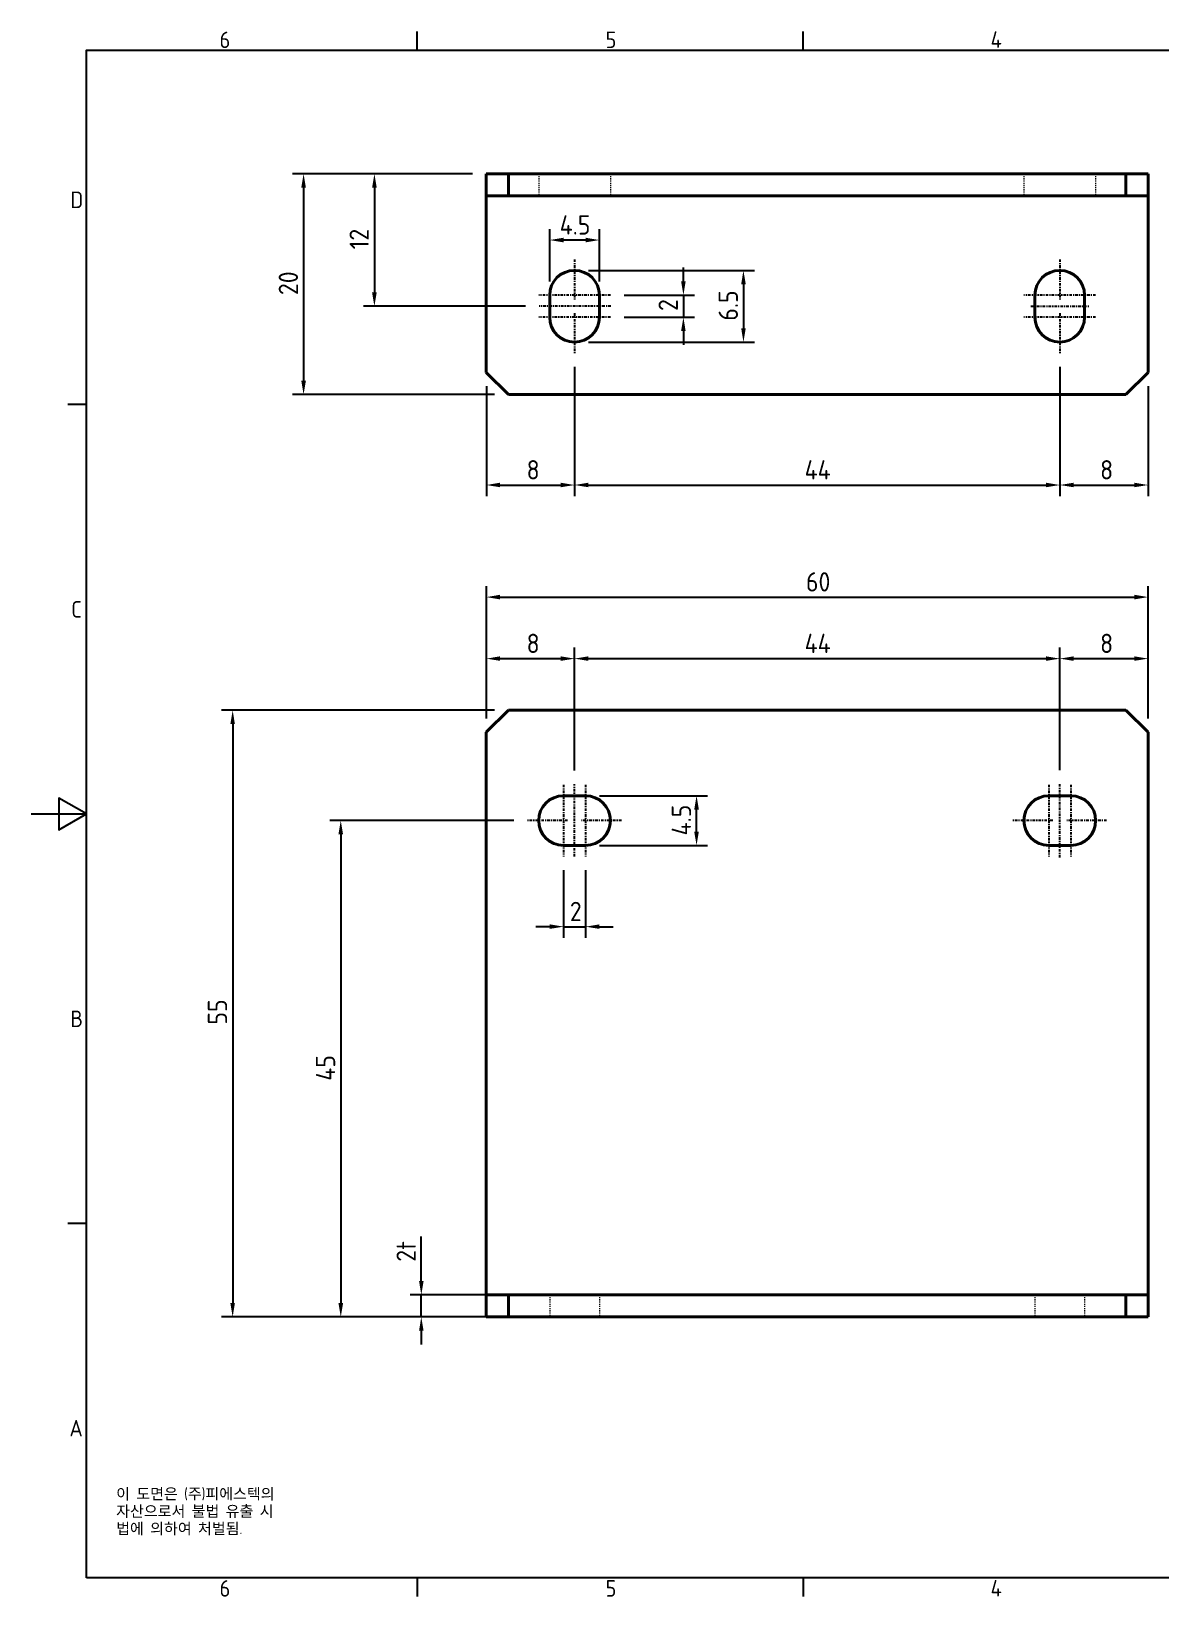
# Model space of a CAD drawing. Header units: millimetres. Extents: x 0 to 210, y 0 to 149.
# Drawn here: x 0 to 102.4, y 3.3 to 145.2 of the extents above; entities that cross this region are included whole.
import ezdxf

# ---------------------------------------------------------------- set-up
doc = ezdxf.new("R2010")
doc.units = ezdxf.units.MM
doc.header["$LTSCALE"] = 0.5
doc.linetypes.add('CHAIN', pattern=[0.7087, 0.4724, -0.0591, 0.1181, -0.0591])
doc.linetypes.add('DASHED', pattern=[0.2067, 0.1654, -0.0413])
doc.layers.get('0').update_dxf_attribs({"color": 3, "lineweight": 25, "true_color": 0x00ff00})
for name, color, linetype, lineweight, true_color in [('가려진 것(ISO)', 2, 'DASHED', 18, 0xffff00), ('가시적인 것(ISO)', 3, 'Continuous', 40, 0x00ff00), ('기호(ISO)', 5, 'Continuous', 25, 0x0000ff), ('중심 표식(ISO)', 1, 'Continuous', 25, 0xff0000), ('중심선(ISO)', 1, 'Continuous', 25, 0xff0000), ('치수(ISO)', 2, 'Continuous', 25, 0xffff00)]:
    doc.layers.add(name, color=color, linetype=linetype, lineweight=lineweight, true_color=true_color)
doc.layers.add('경계(ISO)', color=7, linetype='Continuous', lineweight=25)
doc.styles.add('문자 텍스트_PSTEK_POSCO', font='isocp.shx')
doc.styles.add('치수 텍스트_PSTEK_POSCO', font='isocp.shx')
doc.dimstyles.new('치수_PSTEK_POSCO', dxfattribs={"dimscale": 0.5, "dimtxt": 3.5, "dimasz": 2.5, "dimexe": 2, "dimexo": 2.5, "dimgap": 1, "dimtad": 1, "dimrnd": 1e-08, "dimdsep": 46, "dimtxsty": '치수 텍스트_PSTEK_POSCO', "dimcen": 0.09, "dimdle": 10, "dimclrd": 7, "dimclre": 7, "dimclrt": 2, "dimadec": 1, "dimazin": 2, "dimtfac": 1, "dimtmove": 0, "dimatfit": 3, "dimfxl": 1, "dimtolj": 1, "dimlwd": -1, "dimlwe": -1, "dimarcsym": 0})

# ---------------------------------------------------------------- blocks, each defined once
blk = doc.blocks.new('경계 Default Border')
at = {"layer": '경계(ISO)'}
for p, q in [((70, 287), (70, 290.4)), ((140, 287), (140, 290.4)), ((10, 222.75), (6.6, 222.75)), ((10, 74.25), (6.6, 74.25)), ((70, 10), (70, 6.6)), ((140, 10), (140, 6.6))]:
    blk.add_line(p, q, dxfattribs=at)
at = {"layer": '경계(ISO)', "flags": 128}
for points in [[(10, 10), (10, 287), (410, 287), (410, 10), (10, 10)], [(0, 148.5), (10, 148.5), (5, 151.39), (5, 145.61), (10, 148.5)]]:
    blk.add_lwpolyline(points, dxfattribs=at)
at = {"layer": '경계(ISO)', "color": 2, "true_color": 0xffff00, "char_height": 3, "attachment_point": 7, "style": '문자 텍스트_PSTEK_POSCO'}
for s, insert in [('6', (34.14, 287.37)), ('5', (104.14, 287.37)), ('4', (173.97, 287.4)), ('D', (7.08, 258.35)), ('C', (7.24, 184.1)), ('B', (7.08, 109.85)), ('A', (6.91, 35.62)), ('6', (34.14, 6.57)), ('5', (104.14, 6.57)), ('4', (173.97, 6.6))]:
    blk.add_mtext(s, dxfattribs=dict(at, insert=insert))
blk = doc.blocks.new('*D23')
at = {"layer": 'Defpoints', "color": 0, "transparency": 16777216}
for p in [(43.26, 83.65), (18.26, 28.65), (41.26, 28.65)]:
    blk.add_point(p, dxfattribs=at)
at = {"layer": '치수(ISO)', "color": 7, "transparency": 16777216}
for p, q in [((42.01, 83.65), (17.26, 83.65)), ((18.26, 82.4), (18.26, 29.9)), ((40.01, 28.65), (17.26, 28.65))]:
    blk.add_line(p, q, dxfattribs=at)
for points in [[(18.05, 82.4), (18.46, 82.4), (18.26, 83.65)], [(18.05, 29.9), (18.46, 29.9), (18.26, 28.65)]]:
    blk.add_solid(points, dxfattribs=at)
at = {"layer": '치수(ISO)', "color": 2, "transparency": 16777216, "insert": (16.88, 55.15), "char_height": 1.75, "attachment_point": 4, "rotation": 90, "style": '치수 텍스트_PSTEK_POSCO'}
blk.add_mtext('\\A1;55', dxfattribs=at)
blk = doc.blocks.new('*D24')
at = {"layer": 'Defpoints', "color": 0, "transparency": 16777216}
for p in [(45.01, 73.65), (28.06, 28.65), (41.26, 28.65)]:
    blk.add_point(p, dxfattribs=at)
at = {"layer": '치수(ISO)', "color": 7, "transparency": 16777216}
for p, q in [((43.76, 73.65), (27.06, 73.65)), ((28.06, 72.4), (28.06, 29.9)), ((40.01, 28.65), (27.06, 28.65))]:
    blk.add_line(p, q, dxfattribs=at)
for points in [[(27.85, 72.4), (28.27, 72.4), (28.06, 73.65)], [(27.85, 29.9), (28.27, 29.9), (28.06, 28.65)]]:
    blk.add_solid(points, dxfattribs=at)
at = {"layer": '치수(ISO)', "color": 2, "transparency": 16777216, "insert": (26.68, 50.06), "char_height": 1.75, "attachment_point": 4, "rotation": 90, "style": '치수 텍스트_PSTEK_POSCO'}
blk.add_mtext('\\A1;45', dxfattribs=at)
blk = doc.blocks.new('*D25')
at = {"layer": 'Defpoints', "color": 0, "transparency": 16777216}
for p in [(43.26, 30.65), (35.36, 28.65), (43.26, 28.65)]:
    blk.add_point(p, dxfattribs=at)
at = {"layer": '치수(ISO)', "color": 7, "transparency": 16777216}
for p, q in [((35.36, 31.9), (35.36, 35.95)), ((42.01, 30.65), (34.36, 30.65)), ((35.36, 28.65), (35.36, 30.65)), ((42.01, 28.65), (34.36, 28.65)), ((35.36, 27.4), (35.36, 26.15))]:
    blk.add_line(p, q, dxfattribs=at)
for points in [[(35.16, 31.9), (35.57, 31.9), (35.36, 30.65)], [(35.16, 27.4), (35.57, 27.4), (35.36, 28.65)]]:
    blk.add_solid(points, dxfattribs=at)
at = {"layer": '치수(ISO)', "color": 2, "transparency": 16777216, "insert": (33.99, 33.65), "char_height": 1.75, "attachment_point": 4, "rotation": 90, "style": '치수 텍스트_PSTEK_POSCO'}
blk.add_mtext('\\A1;2t', dxfattribs=at)
blk = doc.blocks.new('*D26')
at = {"layer": 'Defpoints', "color": 0, "transparency": 16777216}
for p in [(41.26, 132.28), (24.69, 112.28), (43.26, 112.28)]:
    blk.add_point(p, dxfattribs=at)
at = {"layer": '치수(ISO)', "color": 7, "transparency": 16777216}
for p, q in [((40.01, 132.28), (23.69, 132.28)), ((24.69, 131.03), (24.69, 113.53)), ((42.01, 112.28), (23.69, 112.28))]:
    blk.add_line(p, q, dxfattribs=at)
for points in [[(24.48, 131.03), (24.9, 131.03), (24.69, 132.28)], [(24.48, 113.53), (24.9, 113.53), (24.69, 112.28)]]:
    blk.add_solid(points, dxfattribs=at)
at = {"layer": '치수(ISO)', "color": 2, "transparency": 16777216, "insert": (23.31, 121.29), "char_height": 1.75, "attachment_point": 4, "rotation": 90, "style": '치수 텍스트_PSTEK_POSCO'}
blk.add_mtext('\\A1;20', dxfattribs=at)
blk = doc.blocks.new('*D27')
at = {"layer": 'Defpoints', "color": 0, "transparency": 16777216}
for p in [(41.26, 132.28), (31.11, 120.28), (46.05, 120.28)]:
    blk.add_point(p, dxfattribs=at)
at = {"layer": '치수(ISO)', "color": 7, "transparency": 16777216}
for p, q in [((40.01, 132.28), (30.11, 132.28)), ((31.11, 131.03), (31.11, 121.53)), ((44.8, 120.28), (30.11, 120.28))]:
    blk.add_line(p, q, dxfattribs=at)
for points in [[(30.9, 131.03), (31.32, 131.03), (31.11, 132.28)], [(30.9, 121.53), (31.32, 121.53), (31.11, 120.28)]]:
    blk.add_solid(points, dxfattribs=at)
at = {"layer": '치수(ISO)', "color": 2, "transparency": 16777216, "insert": (29.73, 125.44), "char_height": 1.75, "attachment_point": 4, "rotation": 90, "style": '치수 텍스트_PSTEK_POSCO'}
blk.add_mtext('\\A1;12', dxfattribs=at)
blk = doc.blocks.new('*D28')
at = {"layer": 'Defpoints', "color": 0, "transparency": 16777216}
for p in [(49.26, 116.03), (41.26, 114.28), (49.26, 104.07)]:
    blk.add_point(p, dxfattribs=at)
at = {"layer": '치수(ISO)', "color": 7, "transparency": 16777216}
for p, q in [((49.26, 114.78), (49.26, 103.07)), ((41.26, 113.03), (41.26, 103.07)), ((42.51, 104.07), (48.01, 104.07))]:
    blk.add_line(p, q, dxfattribs=at)
for points in [[(42.51, 104.28), (42.51, 103.87), (41.26, 104.07)], [(48.01, 104.28), (48.01, 103.87), (49.26, 104.07)]]:
    blk.add_solid(points, dxfattribs=at)
at = {"layer": '치수(ISO)', "color": 2, "transparency": 16777216, "insert": (44.91, 105.45), "char_height": 1.75, "attachment_point": 4, "style": '치수 텍스트_PSTEK_POSCO'}
blk.add_mtext('\\A1;8', dxfattribs=at)
blk = doc.blocks.new('*D29')
at = {"layer": 'Defpoints', "color": 0, "transparency": 16777216}
for p in [(49.26, 116.03), (93.26, 116.03), (93.26, 104.07)]:
    blk.add_point(p, dxfattribs=at)
at = {"layer": '치수(ISO)', "color": 7, "transparency": 16777216}
for p, q in [((49.26, 114.78), (49.26, 103.07)), ((93.26, 114.78), (93.26, 103.07)), ((50.51, 104.07), (92.01, 104.07))]:
    blk.add_line(p, q, dxfattribs=at)
for points in [[(50.51, 104.28), (50.51, 103.87), (49.26, 104.07)], [(92.01, 104.28), (92.01, 103.87), (93.26, 104.07)]]:
    blk.add_solid(points, dxfattribs=at)
at = {"layer": '치수(ISO)', "color": 2, "transparency": 16777216, "insert": (70.12, 105.45), "char_height": 1.75, "attachment_point": 4, "style": '치수 텍스트_PSTEK_POSCO'}
blk.add_mtext('\\A1;44', dxfattribs=at)
blk = doc.blocks.new('*D30')
at = {"layer": 'Defpoints', "color": 0, "transparency": 16777216}
for p in [(93.26, 116.03), (101.26, 114.28), (101.26, 104.07)]:
    blk.add_point(p, dxfattribs=at)
at = {"layer": '치수(ISO)', "color": 7, "transparency": 16777216}
for p, q in [((93.26, 114.78), (93.26, 103.07)), ((101.26, 113.03), (101.26, 103.07)), ((94.51, 104.07), (100.01, 104.07))]:
    blk.add_line(p, q, dxfattribs=at)
for points in [[(94.51, 104.28), (94.51, 103.87), (93.26, 104.07)], [(100.01, 104.28), (100.01, 103.87), (101.26, 104.07)]]:
    blk.add_solid(points, dxfattribs=at)
at = {"layer": '치수(ISO)', "color": 2, "transparency": 16777216, "insert": (96.91, 105.45), "char_height": 1.75, "attachment_point": 4, "style": '치수 텍스트_PSTEK_POSCO'}
blk.add_mtext('\\A1;8', dxfattribs=at)
blk = doc.blocks.new('*D31')
at = {"layer": 'Defpoints', "color": 0, "transparency": 16777216}
for p in [(93.26, 88.33), (49.26, 76.95), (93.26, 76.96)]:
    blk.add_point(p, dxfattribs=at)
at = {"layer": '치수(ISO)', "color": 7, "transparency": 16777216}
for p, q in [((49.26, 78.2), (49.26, 89.33)), ((50.51, 88.33), (92.01, 88.33)), ((93.26, 78.21), (93.26, 89.33))]:
    blk.add_line(p, q, dxfattribs=at)
for points in [[(50.51, 88.54), (50.51, 88.13), (49.26, 88.33)], [(92.01, 88.54), (92.01, 88.13), (93.26, 88.33)]]:
    blk.add_solid(points, dxfattribs=at)
at = {"layer": '치수(ISO)', "color": 2, "transparency": 16777216, "insert": (70.12, 89.71), "char_height": 1.75, "attachment_point": 4, "style": '치수 텍스트_PSTEK_POSCO'}
blk.add_mtext('\\A1;44', dxfattribs=at)
blk = doc.blocks.new('*D32')
at = {"layer": 'Defpoints', "color": 0, "transparency": 16777216}
for p in [(49.26, 88.33), (41.26, 81.65), (49.26, 76.95)]:
    blk.add_point(p, dxfattribs=at)
at = {"layer": '치수(ISO)', "color": 7, "transparency": 16777216}
for p, q in [((41.26, 82.9), (41.26, 89.33)), ((42.51, 88.33), (48.01, 88.33)), ((49.26, 78.2), (49.26, 89.33))]:
    blk.add_line(p, q, dxfattribs=at)
for points in [[(42.51, 88.54), (42.51, 88.13), (41.26, 88.33)], [(48.01, 88.54), (48.01, 88.13), (49.26, 88.33)]]:
    blk.add_solid(points, dxfattribs=at)
at = {"layer": '치수(ISO)', "color": 2, "transparency": 16777216, "insert": (44.91, 89.71), "char_height": 1.75, "attachment_point": 4, "style": '치수 텍스트_PSTEK_POSCO'}
blk.add_mtext('\\A1;8', dxfattribs=at)
blk = doc.blocks.new('*D33')
at = {"layer": 'Defpoints', "color": 0, "transparency": 16777216}
for p in [(101.26, 93.91), (41.26, 81.65), (101.26, 81.65)]:
    blk.add_point(p, dxfattribs=at)
at = {"layer": '치수(ISO)', "color": 7, "transparency": 16777216}
for p, q in [((41.26, 82.9), (41.26, 94.91)), ((42.51, 93.91), (100.01, 93.91)), ((101.26, 82.9), (101.26, 94.91))]:
    blk.add_line(p, q, dxfattribs=at)
for points in [[(42.51, 94.12), (42.51, 93.7), (41.26, 93.91)], [(100.01, 94.12), (100.01, 93.7), (101.26, 93.91)]]:
    blk.add_solid(points, dxfattribs=at)
at = {"layer": '치수(ISO)', "color": 2, "transparency": 16777216, "insert": (70.24, 95.29), "char_height": 1.75, "attachment_point": 4, "style": '치수 텍스트_PSTEK_POSCO'}
blk.add_mtext('\\A1;60', dxfattribs=at)
blk = doc.blocks.new('*D34')
at = {"layer": 'Defpoints', "color": 0, "transparency": 16777216}
for p in [(48.26, 70.4), (50.26, 70.4), (50.26, 64.03)]:
    blk.add_point(p, dxfattribs=at)
at = {"layer": '치수(ISO)', "color": 7, "transparency": 16777216}
for p, q in [((48.26, 69.15), (48.26, 63.03)), ((50.26, 69.15), (50.26, 63.03)), ((47.01, 64.03), (45.76, 64.03)), ((48.26, 64.03), (50.26, 64.03)), ((51.51, 64.03), (52.76, 64.03))]:
    blk.add_line(p, q, dxfattribs=at)
for points in [[(47.01, 64.24), (47.01, 63.83), (48.26, 64.03)], [(51.51, 64.24), (51.51, 63.83), (50.26, 64.03)]]:
    blk.add_solid(points, dxfattribs=at)
at = {"layer": '치수(ISO)', "color": 2, "transparency": 16777216, "insert": (48.83, 65.41), "char_height": 1.75, "attachment_point": 4, "style": '치수 텍스트_PSTEK_POSCO'}
blk.add_mtext('\\A1;2', dxfattribs=at)
blk = doc.blocks.new('*D35')
at = {"layer": 'Defpoints', "color": 0, "transparency": 16777216}
for p in [(50.26, 75.9), (60.32, 75.9), (50.26, 71.4)]:
    blk.add_point(p, dxfattribs=at)
at = {"layer": '치수(ISO)', "color": 7, "transparency": 16777216}
for p, q in [((51.51, 75.9), (61.32, 75.9)), ((60.32, 72.65), (60.32, 74.65)), ((51.51, 71.4), (61.32, 71.4))]:
    blk.add_line(p, q, dxfattribs=at)
for points in [[(60.11, 74.65), (60.53, 74.65), (60.32, 75.9)], [(60.11, 72.65), (60.53, 72.65), (60.32, 71.4)]]:
    blk.add_solid(points, dxfattribs=at)
at = {"layer": '치수(ISO)', "color": 2, "transparency": 16777216, "insert": (58.94, 72.3), "char_height": 1.75, "attachment_point": 4, "rotation": 90, "style": '치수 텍스트_PSTEK_POSCO'}
blk.add_mtext('\\A1;4.5', dxfattribs=at)
blk = doc.blocks.new('*D36')
at = {"layer": 'Defpoints', "color": 0, "transparency": 16777216}
for p in [(49.26, 123.53), (49.26, 117.03), (64.57, 117.03)]:
    blk.add_point(p, dxfattribs=at)
at = {"layer": '치수(ISO)', "color": 7, "transparency": 16777216}
for p, q in [((50.51, 123.53), (65.57, 123.53)), ((64.57, 122.28), (64.57, 118.28)), ((50.51, 117.03), (65.57, 117.03))]:
    blk.add_line(p, q, dxfattribs=at)
for points in [[(64.37, 122.28), (64.78, 122.28), (64.57, 123.53)], [(64.37, 118.28), (64.78, 118.28), (64.57, 117.03)]]:
    blk.add_solid(points, dxfattribs=at)
at = {"layer": '치수(ISO)', "color": 2, "transparency": 16777216, "insert": (63.2, 118.97), "char_height": 1.75, "attachment_point": 4, "rotation": 90, "style": '치수 텍스트_PSTEK_POSCO'}
blk.add_mtext('\\A1;6.5', dxfattribs=at)
blk = doc.blocks.new('*D37')
at = {"layer": 'Defpoints', "color": 0, "transparency": 16777216}
for p in [(52.51, 121.28), (52.51, 119.28), (59.13, 119.28)]:
    blk.add_point(p, dxfattribs=at)
at = {"layer": '치수(ISO)', "color": 7, "transparency": 16777216}
for p, q in [((59.13, 122.53), (59.13, 123.78)), ((53.76, 121.28), (60.13, 121.28)), ((59.13, 121.28), (59.13, 119.28)), ((53.76, 119.28), (60.13, 119.28)), ((59.13, 118.03), (59.13, 116.78))]:
    blk.add_line(p, q, dxfattribs=at)
for points in [[(58.92, 122.53), (59.33, 122.53), (59.13, 121.28)], [(58.92, 118.03), (59.33, 118.03), (59.13, 119.28)]]:
    blk.add_solid(points, dxfattribs=at)
at = {"layer": '치수(ISO)', "color": 2, "transparency": 16777216, "insert": (57.75, 119.85), "char_height": 1.75, "attachment_point": 4, "rotation": 90, "style": '치수 텍스트_PSTEK_POSCO'}
blk.add_mtext('\\A1;2', dxfattribs=at)
blk = doc.blocks.new('*D38')
at = {"layer": 'Defpoints', "color": 0, "transparency": 16777216}
for p in [(47.01, 126.28), (47.01, 121.28), (51.51, 121.28)]:
    blk.add_point(p, dxfattribs=at)
at = {"layer": '치수(ISO)', "color": 7, "transparency": 16777216}
for p, q in [((47.01, 122.53), (47.01, 127.28)), ((51.51, 122.53), (51.51, 127.28)), ((50.26, 126.28), (48.26, 126.28))]:
    blk.add_line(p, q, dxfattribs=at)
for points in [[(48.26, 126.49), (48.26, 126.07), (47.01, 126.28)], [(50.26, 126.49), (50.26, 126.07), (51.51, 126.28)]]:
    blk.add_solid(points, dxfattribs=at)
at = {"layer": '치수(ISO)', "color": 2, "transparency": 16777216, "insert": (47.91, 127.65), "char_height": 1.75, "attachment_point": 4, "style": '치수 텍스트_PSTEK_POSCO'}
blk.add_mtext('\\A1;4.5', dxfattribs=at)
blk = doc.blocks.new('*D41')
at = {"layer": 'Defpoints', "color": 0, "transparency": 16777216}
for p in [(101.26, 88.33), (101.26, 81.65), (93.26, 76.96)]:
    blk.add_point(p, dxfattribs=at)
at = {"layer": '치수(ISO)', "color": 7, "transparency": 16777216}
for p, q in [((93.26, 78.21), (93.26, 89.33)), ((94.51, 88.33), (100.01, 88.33)), ((101.26, 82.9), (101.26, 89.33))]:
    blk.add_line(p, q, dxfattribs=at)
for points in [[(94.51, 88.54), (94.51, 88.13), (93.26, 88.33)], [(100.01, 88.54), (100.01, 88.13), (101.26, 88.33)]]:
    blk.add_solid(points, dxfattribs=at)
at = {"layer": '치수(ISO)', "color": 2, "transparency": 16777216, "insert": (96.91, 89.71), "char_height": 1.75, "attachment_point": 4, "style": '치수 텍스트_PSTEK_POSCO'}
blk.add_mtext('\\A1;8', dxfattribs=at)

msp = doc.modelspace()

# ---------------------------------------------------------------- linework, layer by layer
at = {"layer": '가려진 것(ISO)'}
for p, q in [((46.006, 132.279), (46.006, 130.279)), ((52.506, 132.279), (52.506, 130.279)), ((90.006, 132.279), (90.006, 130.279)), ((96.506, 132.279), (96.506, 130.279)), ((47.006, 30.651), (47.006, 28.651)), ((51.506, 30.651), (51.506, 28.651)), ((91.006, 30.651), (91.006, 28.651)), ((95.506, 30.651), (95.506, 28.651))]:
    msp.add_line(p, q, dxfattribs=at)
at = {"layer": '가시적인 것(ISO)'}
for p, q in [((43.256, 132.279), (41.256, 132.279)), ((41.256, 132.279), (41.256, 130.279)), ((43.256, 130.279), (43.256, 132.279)), ((43.256, 132.279), (99.256, 132.279)), ((101.256, 132.279), (99.256, 132.279)), ((99.256, 132.279), (99.256, 130.279)), ((101.256, 130.279), (101.256, 132.279)), ((41.256, 130.279), (43.256, 130.279)), ((41.256, 128.279), (41.256, 130.279)), ((43.256, 130.279), (99.256, 130.279)), ((99.256, 130.279), (101.256, 130.279)), ((101.256, 128.279), (101.256, 130.279)), ((41.256, 114.279), (41.256, 128.279)), ((101.256, 114.279), (101.256, 128.279)), ((47.006, 119.279), (47.006, 121.279)), ((51.506, 121.279), (51.506, 119.279)), ((91.006, 119.279), (91.006, 121.279)), ((95.506, 121.279), (95.506, 119.279)), ((43.256, 112.279), (41.256, 114.279)), ((101.256, 114.279), (99.256, 112.279)), ((43.256, 112.279), (99.256, 112.279)), ((41.256, 81.651), (43.256, 83.651)), ((43.256, 83.651), (99.256, 83.651)), ((99.256, 83.651), (101.256, 81.651)), ((41.256, 32.651), (41.256, 81.651)), ((101.256, 81.651), (101.256, 32.651)), ((48.256, 75.901), (50.256, 75.901)), ((92.256, 75.901), (94.256, 75.901)), ((50.256, 71.401), (48.256, 71.401)), ((94.256, 71.401), (92.256, 71.401)), ((41.256, 30.651), (41.256, 32.651)), ((101.256, 30.651), (101.256, 32.651)), ((43.256, 30.651), (41.256, 30.651)), ((41.256, 30.651), (41.256, 28.651)), ((43.256, 28.651), (43.256, 30.651)), ((43.256, 30.651), (99.256, 30.651)), ((101.256, 30.651), (99.256, 30.651)), ((99.256, 30.651), (99.256, 28.651)), ((101.256, 28.651), (101.256, 30.651)), ((41.256, 28.651), (43.256, 28.651)), ((43.256, 28.651), (99.256, 28.651)), ((99.256, 28.651), (101.256, 28.651))]:
    msp.add_line(p, q, dxfattribs=at)
for centre, start, end in [((49.256, 121.279), 0, 180), ((93.256, 121.279), 0, 180), ((49.256, 119.279), 180, 0), ((93.256, 119.279), 180, 0), ((48.256, 73.651), 90, 270), ((50.256, 73.651), 270, 90), ((92.256, 73.651), 90, 270), ((94.256, 73.651), 270, 90)]:
    msp.add_arc(centre, 2.25, start, end, dxfattribs=at)
at = {"layer": '중심 표식(ISO)', "linetype": 'CHAIN'}
for p, q in [((49.256, 124.529), (49.256, 120.904)), ((93.256, 124.529), (93.256, 120.904)), ((52.506, 121.279), (46.006, 121.279)), ((96.506, 121.279), (90.006, 121.279)), ((52.506, 119.279), (46.006, 119.279)), ((49.256, 119.654), (49.256, 116.029)), ((96.506, 119.279), (90.006, 119.279)), ((93.256, 119.654), (93.256, 116.029)), ((48.256, 76.901), (48.256, 70.401)), ((50.256, 76.901), (50.256, 70.401)), ((92.256, 76.901), (92.256, 70.401)), ((94.256, 76.901), (94.256, 70.401)), ((48.631, 73.651), (45.006, 73.651)), ((53.506, 73.651), (49.881, 73.651)), ((92.631, 73.651), (89.006, 73.651)), ((97.506, 73.651), (93.881, 73.651))]:
    msp.add_line(p, q, dxfattribs=at)
at = {"layer": '중심선(ISO)', "linetype": 'CHAIN'}
for p, q in [((52.547, 120.279), (46.048, 120.279)), ((90.631, 120.279), (95.881, 120.279)), ((49.256, 70.387), (49.256, 76.947)), ((93.256, 70.295), (93.256, 76.956))]:
    msp.add_line(p, q, dxfattribs=at)

# ---------------------------------------------------------------- block references
at = {"xscale": 0.5, "yscale": 0.5, "zscale": 0.5}
msp.add_blockref('경계 Default Border', (0, 0), dxfattribs=at)

# ---------------------------------------------------------------- texts
at = {"layer": '기호(ISO)', "color": 7, "insert": (7.697, 13.114), "char_height": 1, "width": 25.62007, "attachment_point": 1, "line_spacing_factor": 0.944221, "style": '문자 텍스트_PSTEK_POSCO'}
msp.add_mtext('{이 도면은 (주)피에스텍의\\P자산으로서 불법 유출 시 \\P법에 의하여 처벌됨.}', dxfattribs=at)

# ---------------------------------------------------------------- dimensions: what is measured, and where the dimension line sits
at = {"layer": '치수(ISO)', "color": 7}
for base, p1, p2, angle, override, picture, middle in [((24.69, 112.279), (41.256, 132.279), (43.256, 112.279), 90, {"dimdec": 2, "dimtp": 0, "dimtm": 0, "dimtdec": 2, "dimtofl": 0, "dimatfit": 1}, '*D26', (24.69, 122.279)), ((31.108, 120.279), (41.256, 132.279), (46.048, 120.279), 90, {"dimdec": 2, "dimtp": 0, "dimtm": 0, "dimtdec": 2, "dimtofl": 0, "dimatfit": 1}, '*D27', (31.108, 126.279)), ((47.006, 126.279), (51.506, 121.279), (47.006, 121.279), 180, {"dimdec": 2, "dimtp": 0, "dimtm": 0, "dimtdec": 2, "dimtofl": 0, "dimatfit": 1}, '*D38', (49.256, 126.279)), ((64.574, 117.029), (49.256, 123.529), (49.256, 117.029), 90, {"dimdec": 2, "dimtp": 0, "dimtm": 0, "dimtdec": 2, "dimtofl": 0, "dimatfit": 1}, '*D36', (64.574, 120.279)), ((59.127, 119.279), (52.506, 121.279), (52.506, 119.279), 90, {"dimdec": 2, "dimtp": 0, "dimtm": 0, "dimtdec": 2, "dimtofl": 1, "dimatfit": 1}, '*D37', (59.127, 120.279)), ((93.256, 104.074), (49.256, 116.029), (93.256, 116.029), 180, {"dimdec": 2, "dimtp": 0, "dimtm": 0, "dimtdec": 2, "dimtofl": 0, "dimatfit": 1}, '*D29', (71.256, 104.074)), ((101.256, 104.074), (93.256, 116.029), (101.256, 114.279), 180, {"dimdec": 2, "dimtp": 0, "dimtm": 0, "dimtdec": 2, "dimtofl": 0, "dimatfit": 1}, '*D30', (97.256, 104.074)), ((101.256, 93.91), (41.256, 81.651), (101.256, 81.651), 180, {"dimdec": 2, "dimtp": 0, "dimtm": 0, "dimtdec": 2, "dimtofl": 0, "dimatfit": 1}, '*D33', (71.256, 93.91)), ((49.256, 88.335), (41.256, 81.651), (49.256, 76.947), 180, {"dimdec": 2, "dimtp": 0, "dimtm": 0, "dimtdec": 2, "dimtofl": 0, "dimatfit": 1}, '*D32', (45.256, 88.335)), ((93.256, 88.335), (49.256, 76.947), (93.256, 76.956), 180, {"dimdec": 2, "dimtp": 0, "dimtm": 0, "dimtdec": 2, "dimtofl": 0, "dimatfit": 1}, '*D31', (71.256, 88.335)), ((101.256, 88.335), (93.256, 76.956), (101.256, 81.651), 180, {"dimdec": 2, "dimtp": 0, "dimtm": 0, "dimtdec": 2, "dimtofl": 0, "dimatfit": 1}, '*D41', (97.256, 88.335)), ((18.256, 28.651), (43.256, 83.651), (41.256, 28.651), 90, {"dimdec": 2, "dimtp": 0, "dimtm": 0, "dimtdec": 2, "dimtofl": 0, "dimatfit": 1}, '*D23', (18.256, 56.151)), ((60.317, 75.901), (50.256, 71.401), (50.256, 75.901), 90, {"dimdec": 2, "dimtp": 0, "dimtm": 0, "dimtdec": 2, "dimtofl": 0, "dimatfit": 1}, '*D35', (60.317, 73.651)), ((28.058, 28.651), (45.006, 73.651), (41.256, 28.651), 90, {"dimdec": 2, "dimtp": 0, "dimtm": 0, "dimtdec": 2, "dimtofl": 0, "dimatfit": 1}, '*D24', (28.058, 51.151)), ((50.256, 64.035), (48.256, 70.401), (50.256, 70.401), 180, {"dimdec": 2, "dimtp": 0, "dimtm": 0, "dimtdec": 2, "dimtofl": 1, "dimatfit": 1}, '*D34', (49.256, 64.035))]:
    dim = msp.add_linear_dim(base=base, p1=p1, p2=p2, angle=angle, dimstyle='치수_PSTEK_POSCO', override=override, dxfattribs=at)
    dim.commit()
    dim.dimension.update_dxf_attribs({"geometry": picture, "text_midpoint": middle, "dimtype": 160})
dim = msp.add_linear_dim(base=(49.256, 104.074), p1=(41.256, 114.279), p2=(49.256, 116.029), dimstyle='치수_PSTEK_POSCO', override={"dimdec": 2, "dimtp": 0, "dimtm": 0, "dimtdec": 2, "dimtofl": 0, "dimatfit": 1}, dxfattribs=at)
dim.commit()
dim.dimension.update_dxf_attribs({"geometry": '*D28', "text_midpoint": (45.256, 104.074), "dimtype": 160})
dim = msp.add_linear_dim(base=(35.364, 28.651), p1=(43.256, 30.651), p2=(43.256, 28.651), angle=90, text='<>t', dimstyle='치수_PSTEK_POSCO', override={"dimdec": 2, "dimtp": 0, "dimtm": 0, "dimtdec": 2, "dimtofl": 1, "dimatfit": 1}, dxfattribs=at)
dim.commit()
dim.dimension.update_dxf_attribs({"geometry": '*D25', "text_midpoint": (35.364, 34.548), "dimtype": 160})

doc.saveas('drawing.dxf')
